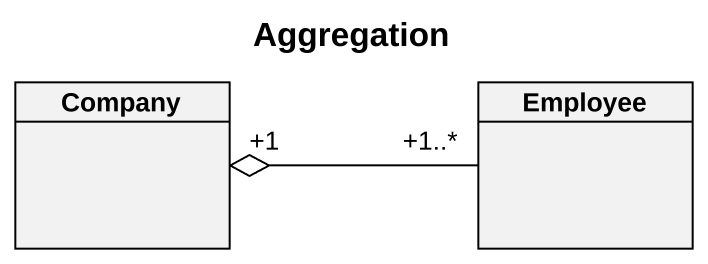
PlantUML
@startuml
title Aggregation
hide circle
hide empty members
class Company
class Employee
Employee "+1..*" -left-o "+1" Company
@enduml
